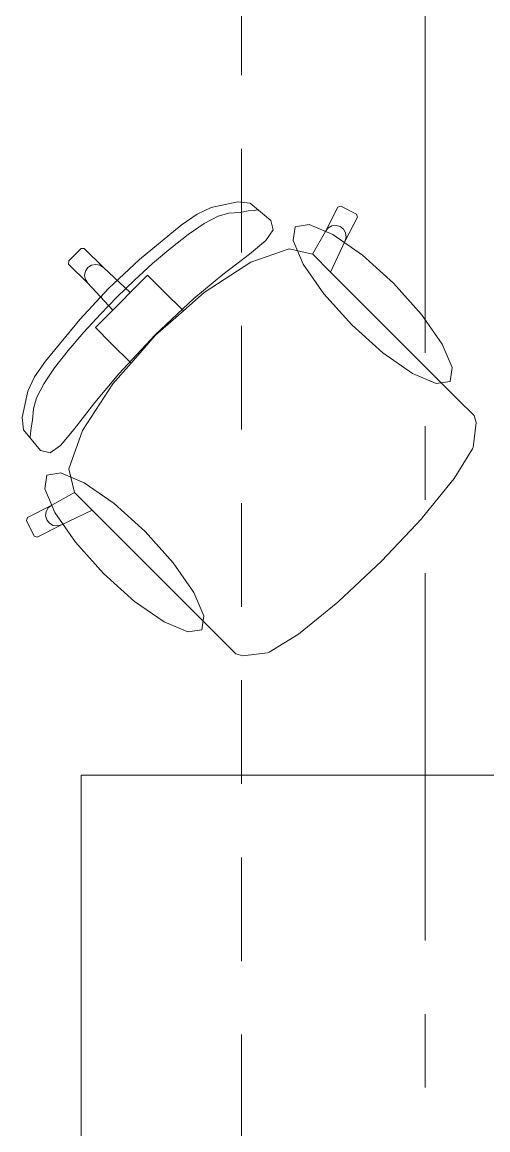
# Model space of a CAD drawing. Header units: inches. Extents: x -19 to 5698, y -728 to 92.
# Drawn here: x 129.272 to 129.905, y 34.793 to 36.3 of the extents above; entities that cross this region are included whole.
import ezdxf

# ---------------------------------------------------------------- set-up
doc = ezdxf.new("R2010")
doc.units = ezdxf.units.IN
doc.header["$MEASUREMENT"] = 0
doc.linetypes.add('Hidden Line', pattern=[0.195611, 0.141111, -0.0545])
doc.linetypes.add('Punto & Raya', pattern=[0.65, 0.5, -0.075, 0, -0.075])
for name, color, linetype in [('02 _ ARQ _ ALB _ Ejes Generales', 251, 'Continuous'), ('08 _ STR _ EXT _ 09 Vigas', 251, 'Continuous'), ('Interior - Mobiliario', 7, 'Continuous')]:
    doc.layers.add(name, color=color, linetype=linetype)

msp = doc.modelspace()

# ---------------------------------------------------------------- linework, layer by layer
at = {"layer": '02 _ ARQ _ ALB _ Ejes Generales', "color": 251, "linetype": 'Punto & Raya', "lineweight": 13, "true_color": 0x636466}
msp.add_line((129.82, 3.05), (129.82, 44.9), dxfattribs=at)
at = {"layer": '08 _ STR _ EXT _ 09 Vigas', "color": 251, "linetype": 'Hidden Line', "lineweight": 13, "true_color": 0x636466}
msp.add_line((129.57, 30.2), (129.57, 39.4), dxfattribs=at)
at = {"layer": 'Interior - Mobiliario', "color": 175, "linetype": 'Continuous', "lineweight": 13}
for p, q in [((129.529, 36.0476), (129.5098, 36.0386)), ((129.5651, 36.0554), (129.529, 36.0476)), ((129.5819, 36.0535), (129.5651, 36.0554)), ((129.6098, 36.0303), (129.5819, 36.0535)), ((129.7011, 36.0483), (129.6842, 36.0152)), ((129.7052, 36.0497), (129.7011, 36.0483)), ((129.7266, 36.0388), (129.7052, 36.0497)), ((129.5098, 36.0386), (129.4881, 36.0237)), ((129.5194, 36.026), (129.5382, 36.036)), ((129.5382, 36.036), (129.553, 36.0399)), ((129.553, 36.0399), (129.5684, 36.041)), ((129.5684, 36.041), (129.5791, 36.0431)), ((129.5791, 36.0431), (129.5872, 36.0439)), ((129.5872, 36.0439), (129.5917, 36.0447)), ((129.7109, 36.0017), (129.7278, 36.0348)), ((129.7278, 36.0348), (129.7266, 36.0388)), ((129.4881, 36.0237), (129.4314, 35.9769)), ((129.4976, 36.0112), (129.5194, 36.026)), ((129.6032, 36.0031), (129.6132, 36.0174)), ((129.6132, 36.0174), (129.6098, 36.0303)), ((129.6878, 36.0198), (129.6842, 36.0152)), ((129.6929, 36.0227), (129.6878, 36.0198)), ((129.6988, 36.0234), (129.6929, 36.0227)), ((129.7044, 36.0219), (129.6988, 36.0234)), ((129.709, 36.0183), (129.7044, 36.0219)), ((129.7118, 36.0132), (129.709, 36.0183)), ((129.4738, 35.9926), (129.4976, 36.0112)), ((129.5809, 35.9845), (129.6032, 36.0031)), ((129.6842, 36.0152), (129.6668, 35.9842)), ((129.6913, 35.9599), (129.7109, 36.0017)), ((129.7109, 36.0017), (129.7125, 36.0074)), ((129.7125, 36.0074), (129.7118, 36.0132)), ((129.3519, 35.9921), (129.3434, 35.9836)), ((129.3562, 35.9922), (129.3519, 35.9921)), ((129.3823, 35.9661), (129.3562, 35.9922)), ((129.449, 35.9714), (129.4738, 35.9926)), ((129.6349, 35.9917), (129.5829, 35.9733)), ((129.6668, 35.9842), (129.6349, 35.9917)), ((129.3348, 35.9708), (129.3349, 35.9751)), ((129.3609, 35.9447), (129.3348, 35.9708)), ((129.3349, 35.9751), (129.3434, 35.9836)), ((129.4314, 35.9769), (129.3892, 35.9378)), ((129.4244, 35.9489), (129.449, 35.9714)), ((129.5829, 35.9733), (129.5191, 35.932)), ((129.5447, 35.9565), (129.5809, 35.9845)), ((129.6671, 35.9842), (129.6668, 35.9842)), ((129.6671, 35.9842), (129.6913, 35.9599)), ((129.3566, 35.9553), (129.3577, 35.9611)), ((129.3577, 35.9611), (129.361, 35.966)), ((129.3659, 35.9692), (129.361, 35.966)), ((129.3717, 35.9704), (129.3659, 35.9692)), ((129.3774, 35.9693), (129.3717, 35.9704)), ((129.3823, 35.9661), (129.3774, 35.9693)), ((129.4188, 35.9321), (129.3823, 35.9661)), ((129.4424, 35.9557), (129.4188, 35.9321)), ((129.4636, 35.9346), (129.4424, 35.9557)), ((129.5054, 35.9238), (129.5447, 35.9565)), ((129.8391, 35.8121), (129.6913, 35.9599)), ((129.3577, 35.9496), (129.3566, 35.9553)), ((129.3609, 35.9447), (129.3577, 35.9496)), ((129.3949, 35.9082), (129.3609, 35.9447)), ((129.4009, 35.9261), (129.4244, 35.9489)), ((129.3501, 35.8956), (129.3892, 35.9378)), ((129.4009, 35.9261), (129.3781, 35.9026)), ((129.4188, 35.9321), (129.4069, 35.9201)), ((129.491, 35.9072), (129.4636, 35.9346)), ((129.5191, 35.932), (129.491, 35.9072)), ((129.3949, 35.9082), (129.4069, 35.9201)), ((129.4526, 35.8743), (129.5054, 35.9238)), ((129.3032, 35.8389), (129.3501, 35.8956)), ((129.3781, 35.9026), (129.3556, 35.878)), ((129.3713, 35.8846), (129.3949, 35.9082)), ((129.491, 35.9072), (129.4531, 35.8739)), ((129.3924, 35.8634), (129.3713, 35.8846)), ((129.3556, 35.878), (129.3344, 35.8532)), ((129.4526, 35.8743), (129.4032, 35.8216)), ((129.4198, 35.836), (129.4531, 35.8739)), ((129.3344, 35.8532), (129.3158, 35.8294)), ((129.4198, 35.836), (129.3924, 35.8634)), ((129.2883, 35.8172), (129.3032, 35.8389)), ((129.395, 35.8079), (129.4198, 35.836)), ((129.3158, 35.8294), (129.301, 35.8076)), ((129.4032, 35.8216), (129.3705, 35.7823)), ((129.2794, 35.798), (129.2883, 35.8172)), ((129.301, 35.8076), (129.291, 35.7887)), ((129.3537, 35.7441), (129.395, 35.8079)), ((129.8647, 35.7866), (129.8391, 35.8121)), ((129.2716, 35.7618), (129.2794, 35.798)), ((129.291, 35.7887), (129.2871, 35.774)), ((129.3705, 35.7823), (129.3425, 35.7461)), ((129.8866, 35.7646), (129.8647, 35.7866)), ((129.2735, 35.7451), (129.2716, 35.7618)), ((129.2871, 35.774), (129.2859, 35.7586)), ((129.8895, 35.7553), (129.8866, 35.7646)), ((129.2967, 35.7172), (129.2735, 35.7451)), ((129.2839, 35.7478), (129.2831, 35.7398)), ((129.2859, 35.7586), (129.2839, 35.7478)), ((129.3425, 35.7461), (129.3239, 35.7238)), ((129.8855, 35.7214), (129.8895, 35.7553)), ((129.2831, 35.7398), (129.2823, 35.7353)), ((129.3353, 35.6921), (129.3537, 35.7441)), ((129.3096, 35.7138), (129.2967, 35.7172)), ((129.3239, 35.7238), (129.3096, 35.7138)), ((129.8597, 35.6792), (129.8846, 35.7193)), ((129.8846, 35.7193), (129.8855, 35.7214)), ((129.3428, 35.6601), (129.3353, 35.6921)), ((129.8161, 35.6256), (129.8597, 35.6792)), ((129.3118, 35.6428), (129.3428, 35.6601)), ((129.3428, 35.6599), (129.3428, 35.6601)), ((129.3428, 35.6599), (129.367, 35.6357)), ((129.2787, 35.6259), (129.3118, 35.6428)), ((129.3043, 35.6341), (129.3071, 35.6392)), ((129.3071, 35.6392), (129.3118, 35.6428)), ((129.2773, 35.6218), (129.2787, 35.6259)), ((129.3035, 35.6282), (129.3043, 35.6341)), ((129.3051, 35.6226), (129.3035, 35.6282)), ((129.367, 35.6357), (129.3253, 35.6161)), ((129.5149, 35.4878), (129.367, 35.6357)), ((129.7606, 35.5664), (129.8154, 35.6247)), ((129.8154, 35.6247), (129.8161, 35.6256)), ((129.2881, 35.6004), (129.2773, 35.6218)), ((129.3253, 35.6161), (129.2922, 35.5991)), ((129.3087, 35.618), (129.3051, 35.6226)), ((129.3138, 35.6152), (129.3087, 35.618)), ((129.3196, 35.6145), (129.3138, 35.6152)), ((129.3253, 35.6161), (129.3196, 35.6145)), ((129.2922, 35.5991), (129.2881, 35.6004)), ((129.7606, 35.5664), (129.7022, 35.5116)), ((129.7014, 35.5109), (129.6477, 35.4673)), ((129.7022, 35.5116), (129.7014, 35.5109)), ((129.5404, 35.4623), (129.5149, 35.4878)), ((129.5624, 35.4404), (129.5404, 35.4623)), ((129.6477, 35.4673), (129.6077, 35.4424)), ((129.5717, 35.4375), (129.5624, 35.4404)), ((129.6056, 35.4415), (129.5717, 35.4375)), ((129.6077, 35.4424), (129.6056, 35.4415))]:
    msp.add_line(p, q, dxfattribs=at)
at = {"layer": 'Interior - Mobiliario', "color": 175, "linetype": 'Continuous', "lineweight": 13, "flags": 128}
for points in [[(130.652, 34.775), (130.652, 36.275), (130.052, 36.275), (130.052, 35.275), (129.352, 35.275), (129.352, 34.775)], [(129.7771, 35.9448), (129.7346, 35.983), (129.6942, 36.011), (129.6622, 36.0246), (129.6432, 36.0217), (129.6404, 36.0028), (129.654, 35.9708), (129.682, 35.9304), (129.7201, 35.8879), (129.7626, 35.8498), (129.803, 35.8218), (129.8351, 35.8081), (129.854, 35.811), (129.8568, 35.8299), (129.8432, 35.862), (129.8152, 35.9024)], [(129.3821, 35.5499), (129.344, 35.5924), (129.316, 35.6328), (129.3024, 35.6648), (129.3052, 35.6837), (129.3241, 35.6866), (129.3562, 35.673), (129.3966, 35.645), (129.4391, 35.6068), (129.4772, 35.5644), (129.5052, 35.524), (129.5188, 35.4919), (129.516, 35.473), (129.4971, 35.4701), (129.465, 35.4837), (129.4246, 35.5118)]]:
    msp.add_lwpolyline(points, close=True, dxfattribs=at)

doc.saveas('drawing.dxf')
